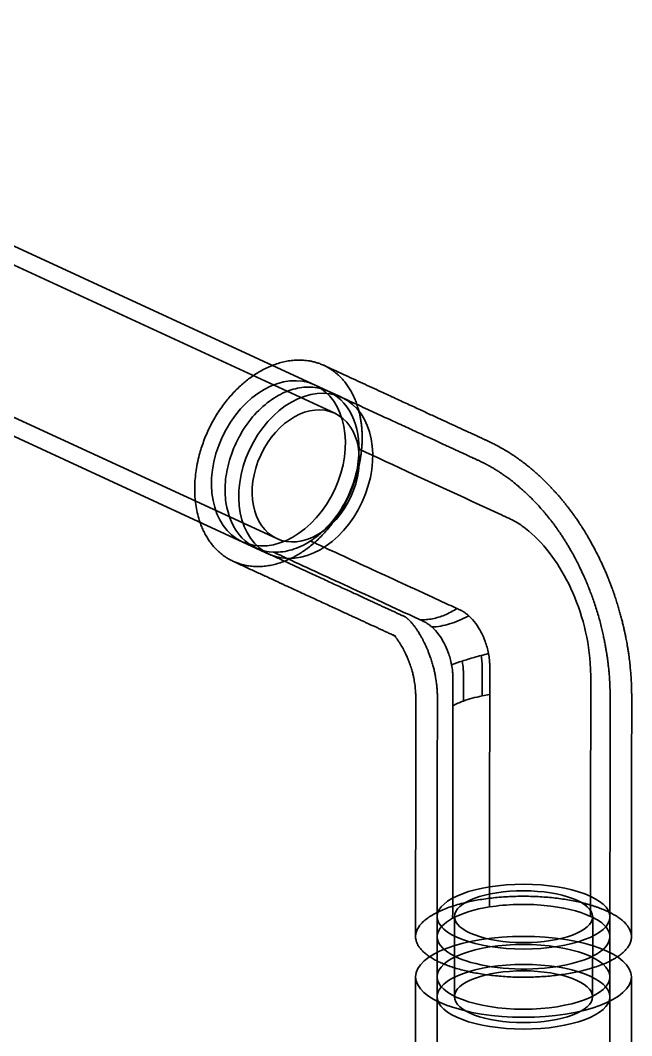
# Model space of a CAD drawing. Header units: millimetres. Extents: x 13 to 1054, y -1204 to 736.
# Drawn here: x 640 to 710.7, y -270.8 to -153.2 of the extents above; entities that cross this region are included whole.
import ezdxf

# ---------------------------------------------------------------- set-up
doc = ezdxf.new("R2010")
doc.units = ezdxf.units.MM
doc.layers.add('1', color=7, linetype='Continuous', true_color=0xffffff)

msp = doc.modelspace()

# ---------------------------------------------------------------- linework, layer by layer
at = {"layer": '1', "color": 27, "linetype": 'Continuous', "lineweight": 35}
for p, q in [((677.2, -196.88), (582.5, -153.21)), ((676.36, -198.7), (581.67, -155.03)), ((574.96, -169.55), (669.66, -213.23)), ((574.13, -171.37), (668.82, -215.05)), ((675.62, -196.16), (674.04, -195.43)), ((665.66, -213.59), (667.24, -214.32)), ((688.23, -257), (688.22, -266.28)), ((690.23, -257.01), (690.22, -266.28)), ((706.22, -266.29), (706.23, -257.02)), ((708.22, -266.29), (708.23, -257.02))]:
    msp.add_line(p, q, dxfattribs=at)
at = {"layer": '1', "color": 53, "linetype": 'Continuous', "lineweight": 35}
for p, q in [((685.72, -263.96), (685.71, -277.86)), ((688.22, -263.96), (688.19, -305.68)), ((708.19, -305.69), (708.22, -263.97)), ((710.71, -277.88), (710.72, -263.97))]:
    msp.add_line(p, q, dxfattribs=at)
at = {"layer": '1', "color": 27, "linetype": 'Continuous', "lineweight": 35}
for centre, major_axis, ratio in [((669.85, -204.51), (-4.19, -9.08), 0.718822), ((673.01, -205.97), (-4.19, -9.08), 0.718822), ((673.01, -205.97), (3.35, 7.26), 0.718822), ((698.23, -257.01), (-10, 0.01), 0.374927), ((698.23, -257.01), (8, -0.01), 0.374927), ((698.22, -266.28), (-10, 0.01), 0.374927), ((698.22, -266.28), (8, -0.01), 0.374927)]:
    msp.add_ellipse(centre, major_axis=major_axis, ratio=ratio, dxfattribs=at)
at = {"layer": '1', "color": 53, "linetype": 'Continuous', "lineweight": 35}
for major_axis in [(-12.5, 0.01), (-10, 0.01)]:
    msp.add_ellipse((698.22, -263.97), major_axis=major_axis, ratio=0.374927, dxfattribs=at)
at = {"layer": '1', "color": 27, "linetype": 'Continuous', "lineweight": 35}
for points in [[(679.54, -201.56), (679.54, -205.65), (677.82, -211.62), (673.27, -215.05), (666.41, -217.14), (661.86, -216.48), (660.15, -211.56), (660.16, -203.37), (661.88, -197.4), (666.43, -193.97), (673.29, -191.88), (677.84, -192.54), (679.55, -197.46), (679.54, -201.56)], [(707.92, -256.38), (710.71, -257.66), (712.7, -259.9), (709.55, -261.93), (702.69, -264.01), (696.74, -264.76), (691.32, -263.57), (685.74, -261), (683.75, -258.76), (686.91, -256.73), (693.76, -254.65), (699.71, -253.9), (705.13, -255.09), (707.92, -256.38)]]:
    msp.add_rational_spline(points, [1.01661171379, 1.01661171379, 0.958470715535, 1.01661171379, 1.01661171379, 0.958470715535, 1.01661171379, 1.01661171379, 0.958470715535, 1.01661171379, 1.01661171379, 0.958470715535, 1.01661171379, 1.01661171379], degree=4, knots=[0, 0, 0, 0, 0, 0.25, 0.25, 0.25, 0.5, 0.5, 0.5, 0.75, 0.75, 0.75, 1, 1, 1, 1, 1], dxfattribs=at)
for points, knots in [([(710.73, -259.34), (710.73, -258.8), (710.73, -257.74), (710.73, -256.16), (710.73, -254.62), (710.73, -253.13), (710.73, -251.68), (710.73, -250.29), (710.74, -248.96), (710.74, -247.68), (710.74, -246.45), (710.74, -245.26), (710.74, -244.11), (710.74, -243.03), (710.74, -242.01), (710.74, -241.04), (710.74, -240.14), (710.74, -239.29), (710.74, -238.51), (710.74, -237.78), (710.74, -237.11), (710.74, -236.51), (710.74, -235.99), (710.75, -235.56), (710.75, -235.21), (710.75, -234.89), (710.75, -234.6), (710.75, -234.19), (710.75, -233.62), (710.75, -233.02), (710.75, -232.55), (710.75, -232.22), (710.75, -231.9), (710.75, -231.63), (710.75, -231.4), (710.75, -231.22), (710.74, -231.03), (710.74, -230.81), (710.73, -230.55), (710.72, -230.24), (710.71, -229.9), (710.69, -229.46), (710.65, -228.9), (710.59, -228.23), (710.52, -227.5), (710.43, -226.84), (710.35, -226.28), (710.28, -225.83), (710.21, -225.43), (710.15, -225.08), (710.09, -224.78), (710.04, -224.53), (710, -224.33), (709.97, -224.18), (709.94, -224.06), (709.91, -223.92), (709.87, -223.74), (709.82, -223.51), (709.74, -223.18), (709.64, -222.75), (709.5, -222.23), (709.35, -221.68), (709.18, -221.11), (709, -220.52), (708.83, -219.99), (708.69, -219.56), (708.57, -219.24), (708.47, -218.96), (708.38, -218.71), (708.3, -218.5), (708.22, -218.3), (708.13, -218.07), (708.01, -217.77), (707.86, -217.39), (707.68, -216.97), (707.48, -216.53), (707.22, -215.94), (706.87, -215.21), (706.44, -214.38), (706.01, -213.59), (705.67, -212.99), (705.4, -212.55), (705.24, -212.29), (705.1, -212.06), (704.98, -211.88), (704.88, -211.72), (704.78, -211.57), (704.67, -211.41), (704.54, -211.2), (704.38, -210.97), (704.19, -210.7), (703.97, -210.39), (703.71, -210.04), (703.43, -209.67), (703.15, -209.31), (702.89, -208.99), (702.65, -208.7), (702.43, -208.43), (702.2, -208.16), (701.95, -207.89), (701.69, -207.6), (701.39, -207.28), (701.07, -206.95), (700.75, -206.63), (700.45, -206.34), (700.15, -206.05), (699.83, -205.77), (699.55, -205.51), (699.29, -205.29), (699.04, -205.08), (698.77, -204.85), (698.48, -204.62), (698.2, -204.41), (697.96, -204.23), (697.77, -204.09), (697.62, -203.98), (697.45, -203.86), (697.27, -203.74), (697.1, -203.62), (696.95, -203.52), (696.8, -203.42), (696.64, -203.32), (696.47, -203.21), (696.29, -203.1), (696.15, -203.02), (696.04, -202.95), (695.94, -202.89), (695.82, -202.82), (695.68, -202.75), (695.54, -202.67), (695.41, -202.59), (695.3, -202.53), (695.18, -202.47), (695.05, -202.4), (694.88, -202.31), (694.7, -202.22), (694.52, -202.13), (694.37, -202.06), (694.21, -201.98), (694.06, -201.91), (693.91, -201.84), (693.73, -201.76), (693.53, -201.66), (693.31, -201.57), (693.12, -201.48), (692.96, -201.4), (692.8, -201.33), (692.64, -201.25), (692.44, -201.16), (692.2, -201.05), (691.92, -200.92), (691.61, -200.78), (691.26, -200.62), (690.87, -200.44), (690.44, -200.24), (689.98, -200.03), (689.49, -199.8), (688.96, -199.56), (688.39, -199.3), (687.78, -199.02), (687.13, -198.72), (686.45, -198.4), (685.73, -198.07), (684.98, -197.72), (684.21, -197.37), (683.4, -197), (682.57, -196.61), (681.66, -196.19), (680.66, -195.73), (679.58, -195.23), (678.48, -194.72), (677.36, -194.21), (676.22, -193.68), (675.47, -193.33), (675.09, -193.16)], [0, 0, 0, 0, 0.017938, 0.035503, 0.052645, 0.069323, 0.0855, 0.100868, 0.115696, 0.129961, 0.143643, 0.156989, 0.169699, 0.181762, 0.19317, 0.203917, 0.213998, 0.223414, 0.232149, 0.240227, 0.247648, 0.254413, 0.260522, 0.264862, 0.268796, 0.272324, 0.275445, 0.278349, 0.286109, 0.294609, 0.298154, 0.301823, 0.305537, 0.308685, 0.310956, 0.312861, 0.314676, 0.317017, 0.31986, 0.323143, 0.326788, 0.330673, 0.337241, 0.344363, 0.352023, 0.360212, 0.365126, 0.369919, 0.374162, 0.377862, 0.381026, 0.38366, 0.385768, 0.387244, 0.388352, 0.38978, 0.391704, 0.394122, 0.397028, 0.402273, 0.407825, 0.413682, 0.419841, 0.426301, 0.432848, 0.436809, 0.440356, 0.443493, 0.446222, 0.448545, 0.450501, 0.452635, 0.456218, 0.460495, 0.465391, 0.470415, 0.475475, 0.485516, 0.495667, 0.504845, 0.513986, 0.51757, 0.520938, 0.523788, 0.526118, 0.527958, 0.529624, 0.531752, 0.534352, 0.537427, 0.540906, 0.544723, 0.549609, 0.554809, 0.559831, 0.564333, 0.56825, 0.571851, 0.575846, 0.579694, 0.583789, 0.588543, 0.594216, 0.598855, 0.603343, 0.608179, 0.612539, 0.617429, 0.620847, 0.624144, 0.628335, 0.632515, 0.63644, 0.640128, 0.642157, 0.644206, 0.646457, 0.648936, 0.651343, 0.653367, 0.655116, 0.657166, 0.659542, 0.661992, 0.663949, 0.665178, 0.666286, 0.667755, 0.669604, 0.671574, 0.673185, 0.674601, 0.675947, 0.677658, 0.679731, 0.682426, 0.684618, 0.686569, 0.68877, 0.691065, 0.693317, 0.695485, 0.699144, 0.702408, 0.705276, 0.707908, 0.710169, 0.712844, 0.716125, 0.720017, 0.724523, 0.729648, 0.735394, 0.741763, 0.748756, 0.75623, 0.764298, 0.772958, 0.782206, 0.792221, 0.80283, 0.814025, 0.825792, 0.838113, 0.850734, 0.863848, 0.877426, 0.891438, 0.908631, 0.926312, 0.944395, 0.962783, 0.981361, 1, 1, 1, 1]), ([(669.29, -214.8), (667.93, -214.75), (666.59, -214.18), (664.61, -212.08), (663.99, -210.58), (663.66, -208.27), (663.65, -207.52), (663.77, -205.89), (663.93, -205.02), (664.7, -202.37), (665.65, -200.56), (668.07, -197.72), (669.51, -196.71), (671.49, -195.92), (672.13, -195.76), (673.48, -195.64), (674.16, -195.69), (676.14, -196.23), (677.32, -197.15), (678.84, -199.73), (679.19, -201.34), (679.18, -202.88)], [0, 0, 0, 0, 0.125, 0.125, 0.25, 0.25, 0.3125, 0.3125, 0.375, 0.375, 0.5, 0.5, 0.625, 0.625, 0.6875, 0.6875, 0.75, 0.75, 0.875, 0.875, 1, 1, 1, 1]), ([(708.23, -259.33), (708.23, -258.83), (708.23, -257.7), (708.23, -255.96), (708.23, -254.11), (708.23, -252.31), (708.23, -250.56), (708.24, -248.91), (708.24, -247.34), (708.24, -245.87), (708.24, -244.46), (708.24, -243.11), (708.24, -241.85), (708.24, -240.7), (708.24, -239.64), (708.24, -238.64), (708.24, -237.68), (708.24, -236.78), (708.24, -235.94), (708.24, -235.12), (708.25, -234.34), (708.25, -233.59), (708.25, -232.91), (708.25, -232.29), (708.25, -231.8), (708.25, -231.4), (708.24, -231.06), (708.24, -230.7), (708.23, -230.33), (708.21, -229.97), (708.19, -229.63), (708.17, -229.21), (708.13, -228.72), (708.07, -228.17), (708.02, -227.68), (707.96, -227.24), (707.9, -226.84), (707.84, -226.44), (707.77, -226.02), (707.69, -225.55), (707.59, -225.03), (707.47, -224.47), (707.34, -223.86), (707.18, -223.21), (706.99, -222.51), (706.78, -221.79), (706.55, -221.06), (706.32, -220.36), (706.08, -219.7), (705.84, -219.07), (705.6, -218.48), (705.37, -217.93), (705.14, -217.42), (704.92, -216.94), (704.69, -216.46), (704.43, -215.93), (704.12, -215.34), (703.77, -214.7), (703.44, -214.14), (703.17, -213.69), (702.96, -213.36), (702.78, -213.08), (702.63, -212.85), (702.51, -212.66), (702.42, -212.53), (702.35, -212.43), (702.28, -212.33), (702.18, -212.19), (702.06, -212.02), (701.93, -211.84), (701.74, -211.58), (701.52, -211.28), (701.28, -210.97), (701.09, -210.74), (700.94, -210.55), (700.77, -210.34), (700.58, -210.11), (700.27, -209.76), (699.88, -209.32), (699.41, -208.82), (698.95, -208.37), (698.53, -207.96), (698.1, -207.57), (697.65, -207.18), (697.23, -206.83), (696.81, -206.5), (696.41, -206.19), (695.97, -205.88), (695.56, -205.6), (695.17, -205.34), (694.76, -205.1), (694.43, -204.91), (694.2, -204.78), (694.09, -204.72), (693.99, -204.67), (693.88, -204.61), (693.75, -204.54), (693.61, -204.47), (693.46, -204.4), (693.33, -204.34), (693.2, -204.27), (693.05, -204.2), (692.9, -204.13), (692.75, -204.06), (692.62, -204), (692.5, -203.94), (692.39, -203.89), (692.24, -203.82), (692.05, -203.74), (691.81, -203.63), (691.52, -203.49), (691.19, -203.34), (690.8, -203.16), (690.38, -202.96), (689.9, -202.74), (689.37, -202.5), (688.8, -202.24), (688.18, -201.95), (687.51, -201.64), (686.8, -201.32), (686.05, -200.97), (685.25, -200.6), (684.42, -200.22), (683.56, -199.82), (682.64, -199.4), (681.68, -198.96), (680.69, -198.5), (679.66, -198.02), (678.61, -197.54), (677.53, -197.04), (676.53, -196.58), (675.89, -196.28), (675.62, -196.16)], [0, 0, 0, 0, 0.017629, 0.039914, 0.061683, 0.082864, 0.103397, 0.123229, 0.141247, 0.158572, 0.175178, 0.191045, 0.206157, 0.219229, 0.23166, 0.243454, 0.254615, 0.265147, 0.275051, 0.28433, 0.293815, 0.302541, 0.310508, 0.317728, 0.32431, 0.32764, 0.331649, 0.33601, 0.34026, 0.34435, 0.348287, 0.352078, 0.35866, 0.36479, 0.370489, 0.375226, 0.379643, 0.383821, 0.388468, 0.393753, 0.399667, 0.405889, 0.412667, 0.419994, 0.427861, 0.436264, 0.444755, 0.452792, 0.460383, 0.467869, 0.474884, 0.481436, 0.487531, 0.493176, 0.498741, 0.505375, 0.512731, 0.520808, 0.529611, 0.534453, 0.538836, 0.542609, 0.54577, 0.548319, 0.550255, 0.551157, 0.552499, 0.55438, 0.556799, 0.559537, 0.562146, 0.567728, 0.572503, 0.575394, 0.577979, 0.581, 0.584568, 0.588446, 0.597095, 0.605292, 0.612381, 0.619679, 0.625943, 0.633099, 0.640937, 0.645579, 0.652248, 0.65895, 0.664601, 0.670018, 0.675536, 0.681709, 0.68341, 0.68497, 0.686383, 0.687723, 0.689478, 0.69168, 0.693868, 0.695669, 0.697096, 0.699739, 0.702062, 0.704055, 0.706374, 0.708272, 0.710034, 0.712367, 0.715754, 0.71993, 0.724903, 0.730683, 0.737277, 0.744691, 0.752927, 0.761986, 0.771897, 0.782622, 0.794153, 0.806483, 0.819597, 0.833224, 0.84757, 0.862608, 0.878306, 0.894961, 0.91221, 0.929993, 0.948239, 0.966866, 0.985781, 1, 1, 1, 1]), ([(679.18, -202.88), (679.18, -203.76), (679.07, -204.74), (678.58, -206.76), (678.2, -207.8), (677.18, -209.78), (676.54, -210.72), (675.48, -211.92), (675.1, -212.29), (674.53, -212.79), (674.34, -212.94), (674.05, -213.16), (673.9, -213.27), (673.75, -213.37), (673.65, -213.44), (673.62, -213.46), (673.56, -213.5)], [0, 0, 0, 0, 0.25, 0.25, 0.5, 0.5, 0.75, 0.75, 0.875, 0.875, 0.9375, 0.9375, 0.96875, 0.984375, 0.984375, 1, 1, 1, 1]), ([(679.18, -202.88), (683.12, -204.69), (687.72, -206.81), (693.42, -209.44), (694.56, -209.97), (696.23, -210.74), (696.79, -210.98), (697.84, -211.59), (698.34, -211.95), (700.77, -213.96), (702.42, -216.24), (704.34, -220.37), (704.87, -221.86), (705.67, -225), (705.92, -226.67), (706.02, -229.14), (706, -229.95), (706, -231.58), (706, -234.02), (706, -236.43), (705.99, -244.5), (705.99, -251), (705.98, -256.97)], [0, 0, 0, 0, 0.25, 0.25, 0.3125, 0.3125, 0.34375, 0.34375, 0.375, 0.375, 0.5, 0.5, 0.5625, 0.5625, 0.625, 0.625, 0.65625, 0.65625, 0.6875, 0.75, 0.75, 1, 1, 1, 1]), ([(673.56, -213.5), (672.83, -213.97), (672.11, -214.3), (670.74, -214.72), (670.01, -214.83), (669.29, -214.8)], [0, 0, 0, 0, 0.5, 0.5, 1, 1, 1, 1]), ([(667.24, -214.32), (667.57, -214.47), (668.3, -214.81), (669.45, -215.34), (670.66, -215.89), (671.84, -216.44), (672.9, -216.93), (673.85, -217.37), (674.69, -217.75), (675.49, -218.12), (676.26, -218.48), (677.01, -218.83), (677.74, -219.16), (678.44, -219.48), (679.1, -219.79), (679.71, -220.07), (680.29, -220.34), (680.8, -220.57), (681.27, -220.79), (681.69, -220.98), (682.07, -221.16), (682.41, -221.32), (682.71, -221.45), (682.97, -221.57), (683.19, -221.67), (683.38, -221.76), (683.56, -221.85), (683.74, -221.93), (683.91, -222.01), (684.07, -222.08), (684.22, -222.15), (684.36, -222.22), (684.48, -222.27), (684.54, -222.3), (684.57, -222.31), (684.58, -222.32), (684.58, -222.31), (684.57, -222.31), (684.55, -222.3), (684.5, -222.27), (684.48, -222.26), (684.5, -222.27), (684.51, -222.28), (684.55, -222.31), (684.6, -222.34), (684.64, -222.37), (684.7, -222.41), (684.75, -222.46), (684.8, -222.5), (684.85, -222.55), (684.91, -222.6), (684.96, -222.65), (685.01, -222.7), (685.06, -222.75), (685.14, -222.83), (685.23, -222.93), (685.34, -223.06), (685.45, -223.19), (685.57, -223.34), (685.68, -223.49), (685.79, -223.65), (685.9, -223.82), (686.02, -224), (686.16, -224.21), (686.28, -224.42), (686.38, -224.61), (686.47, -224.76), (686.55, -224.9), (686.6, -225.01), (686.64, -225.1), (686.68, -225.17), (686.73, -225.27), (686.8, -225.4), (686.89, -225.59), (687, -225.85), (687.14, -226.16), (687.28, -226.53), (687.45, -226.99), (687.62, -227.5), (687.77, -228.02), (687.89, -228.51), (687.98, -228.95), (688.05, -229.33), (688.1, -229.66), (688.14, -229.94), (688.17, -230.19), (688.19, -230.41), (688.21, -230.61), (688.22, -230.78), (688.23, -230.91), (688.24, -231.03), (688.24, -231.13), (688.25, -231.23), (688.25, -231.33), (688.25, -231.46), (688.25, -231.63), (688.25, -231.9), (688.25, -232.27), (688.25, -232.73), (688.25, -233.27), (688.25, -233.87), (688.25, -234.53), (688.25, -235.26), (688.25, -236.03), (688.24, -236.87), (688.24, -237.76), (688.24, -238.73), (688.24, -239.81), (688.24, -240.98), (688.24, -242.22), (688.24, -243.53), (688.24, -244.91), (688.24, -246.35), (688.24, -247.85), (688.24, -249.42), (688.23, -251.05), (688.23, -252.72), (688.23, -254.42), (688.23, -256.17), (688.23, -257.8), (688.23, -258.86), (688.23, -259.32)], [0, 0, 0, 0, 0.021414, 0.04872, 0.075479, 0.101518, 0.126689, 0.145779, 0.164207, 0.181933, 0.19892, 0.215138, 0.231473, 0.246894, 0.261383, 0.274928, 0.287519, 0.299151, 0.309238, 0.318469, 0.326845, 0.334367, 0.341038, 0.346573, 0.351351, 0.355387, 0.359264, 0.363286, 0.367446, 0.370651, 0.373924, 0.377259, 0.380527, 0.381988, 0.383313, 0.384223, 0.385597, 0.387521, 0.390535, 0.392796, 0.394923, 0.397108, 0.400087, 0.403164, 0.406475, 0.410157, 0.41406, 0.417815, 0.420298, 0.422923, 0.426165, 0.428884, 0.430587, 0.432757, 0.43577, 0.439661, 0.443313, 0.447677, 0.45169, 0.455232, 0.458702, 0.462348, 0.466108, 0.470089, 0.474659, 0.477492, 0.480485, 0.483033, 0.484938, 0.486195, 0.487314, 0.488791, 0.49067, 0.493889, 0.497879, 0.502659, 0.508252, 0.514685, 0.522952, 0.530589, 0.537566, 0.543854, 0.549427, 0.554253, 0.558277, 0.561713, 0.565521, 0.568615, 0.57114, 0.573119, 0.574669, 0.576467, 0.577725, 0.579238, 0.581138, 0.583663, 0.586952, 0.593209, 0.60026, 0.60808, 0.6173, 0.627351, 0.638231, 0.649937, 0.66247, 0.675831, 0.690024, 0.706607, 0.724221, 0.742875, 0.762555, 0.783246, 0.804923, 0.827556, 0.851106, 0.87553, 0.900772, 0.926297, 0.952479, 0.979236, 1, 1, 1, 1]), ([(675.13, -214.23), (677.5, -215.32), (680.05, -216.5), (683.97, -218.3), (685.29, -218.91), (687.26, -219.82), (687.92, -220.13), (689.23, -220.73), (689.89, -221.03), (690.52, -221.32)], [0, 0, 0, 0, 0.5, 0.5, 0.75, 0.75, 0.875, 0.875, 1, 1, 1, 1]), ([(664.62, -215.86), (665.03, -216.05), (665.85, -216.43), (667.08, -217), (668.3, -217.56), (669.48, -218.1), (670.55, -218.6), (671.51, -219.04), (672.36, -219.43), (673.18, -219.81), (673.96, -220.17), (674.73, -220.53), (675.47, -220.87), (676.19, -221.2), (676.86, -221.51), (677.49, -221.8), (678.08, -222.07), (678.61, -222.32), (679.1, -222.54), (679.53, -222.74), (679.92, -222.92), (680.27, -223.08), (680.57, -223.22), (680.81, -223.33), (681.01, -223.42), (681.19, -223.5), (681.36, -223.58), (681.53, -223.66), (681.72, -223.75), (681.97, -223.87), (682.3, -224.02), (682.64, -224.18), (682.93, -224.31), (683.11, -224.39), (683.25, -224.46), (683.34, -224.5), (683.41, -224.53), (683.43, -224.54), (683.42, -224.53), (683.39, -224.51), (683.33, -224.48), (683.26, -224.45), (683.21, -224.42), (683.17, -224.39), (683.14, -224.37), (683.13, -224.36), (683.13, -224.37), (683.15, -224.38), (683.18, -224.41), (683.2, -224.43), (683.23, -224.46), (683.28, -224.5), (683.33, -224.56), (683.4, -224.63), (683.46, -224.72), (683.54, -224.81), (683.63, -224.93), (683.72, -225.05), (683.81, -225.18), (683.9, -225.33), (683.99, -225.47), (684.07, -225.6), (684.16, -225.75), (684.27, -225.94), (684.39, -226.18), (684.53, -226.45), (684.65, -226.71), (684.75, -226.93), (684.82, -227.12), (684.88, -227.26), (684.93, -227.38), (684.98, -227.5), (685.03, -227.66), (685.11, -227.87), (685.2, -228.14), (685.28, -228.43), (685.36, -228.69), (685.42, -228.93), (685.47, -229.15), (685.52, -229.41), (685.58, -229.71), (685.64, -230.07), (685.68, -230.43), (685.71, -230.75), (685.73, -231), (685.74, -231.2), (685.75, -231.34), (685.75, -231.48), (685.75, -231.61), (685.75, -231.78), (685.75, -232.01), (685.75, -232.28), (685.75, -232.54), (685.75, -232.8), (685.75, -233.1), (685.75, -233.45), (685.75, -233.85), (685.75, -234.31), (685.75, -234.86), (685.75, -235.48), (685.74, -236.16), (685.74, -236.9), (685.74, -237.7), (685.74, -238.55), (685.74, -239.44), (685.74, -240.37), (685.74, -241.35), (685.74, -242.39), (685.74, -243.5), (685.74, -244.7), (685.74, -245.98), (685.74, -247.32), (685.74, -248.71), (685.73, -250.16), (685.73, -251.75), (685.73, -253.5), (685.73, -255.39), (685.73, -257.34), (685.73, -258.65), (685.73, -259.32)], [0, 0, 0, 0, 0.027023, 0.053879, 0.080338, 0.106203, 0.131306, 0.150403, 0.168884, 0.186698, 0.203803, 0.220164, 0.236669, 0.252274, 0.266956, 0.280698, 0.293485, 0.30531, 0.31557, 0.324966, 0.333496, 0.34116, 0.347957, 0.35284, 0.357154, 0.3609, 0.364418, 0.368213, 0.37229, 0.376647, 0.384943, 0.394078, 0.398939, 0.403729, 0.406755, 0.40963, 0.412095, 0.413592, 0.414971, 0.416635, 0.418858, 0.421505, 0.423981, 0.426268, 0.430579, 0.434816, 0.442472, 0.450092, 0.452822, 0.455479, 0.458232, 0.461439, 0.464988, 0.468689, 0.472008, 0.475189, 0.479203, 0.48249, 0.485502, 0.489252, 0.492095, 0.494598, 0.497331, 0.500818, 0.505084, 0.51016, 0.514314, 0.5179, 0.520809, 0.523026, 0.524562, 0.526244, 0.528494, 0.531321, 0.535821, 0.540045, 0.543789, 0.547044, 0.550087, 0.553298, 0.558447, 0.563865, 0.569424, 0.574942, 0.578665, 0.581978, 0.584855, 0.587312, 0.588993, 0.590692, 0.594977, 0.59941, 0.60286, 0.60657, 0.611, 0.616166, 0.622066, 0.628695, 0.636982, 0.646179, 0.656281, 0.667289, 0.679201, 0.692021, 0.704945, 0.718686, 0.733253, 0.748646, 0.764856, 0.782931, 0.801897, 0.821734, 0.842414, 0.863908, 0.886175, 0.913351, 0.941453, 0.970376, 1, 1, 1, 1]), ([(670.87, -215.53), (673.23, -216.62), (675.79, -217.8), (679.7, -219.6), (681.02, -220.21), (682.99, -221.12), (683.65, -221.43), (684.96, -222.03), (685.62, -222.33), (686.25, -222.62)], [0, 0, 0, 0, 0.5, 0.5, 0.75, 0.75, 0.875, 0.875, 1, 1, 1, 1]), ([(690.52, -221.32), (690.28, -221.48), (690.03, -221.62), (689.56, -221.87), (689.31, -221.99), (688.85, -222.18), (688.62, -222.26), (688.15, -222.4), (687.92, -222.46), (687.46, -222.55), (687.21, -222.59), (686.74, -222.63), (686.49, -222.63), (686.25, -222.62)], [0, 0, 0, 0, 0.166667, 0.166667, 0.333333, 0.333333, 0.5, 0.5, 0.666667, 0.666667, 0.833333, 0.833333, 1, 1, 1, 1]), ([(691.88, -222.16), (691.1, -222.58), (690.35, -222.9), (688.98, -223.32), (688.28, -223.44), (687.61, -223.46)], [0, 0, 0, 0, 0.5, 0.5, 1, 1, 1, 1]), ([(690.52, -221.32), (690.66, -221.39), (690.82, -221.46), (690.96, -221.53), (691, -221.54), (691.08, -221.59), (691.15, -221.63), (691.22, -221.67), (691.21, -221.66), (691.23, -221.68), (691.25, -221.69), (691.28, -221.71), (691.31, -221.73), (691.48, -221.84), (691.68, -221.98), (691.88, -222.16)], [0, 0, 0, 0, 0.125, 0.125, 0.1875, 0.1875, 0.25, 0.25, 0.3125, 0.3125, 0.375, 0.375, 0.5, 0.5, 1, 1, 1, 1]), ([(691.88, -222.16), (692.18, -222.41), (692.45, -222.73), (692.93, -223.38), (693.13, -223.72), (693.46, -224.35), (693.62, -224.71), (693.94, -225.55), (694.07, -226.03), (694.17, -226.53)], [0, 0, 0, 0, 0.25, 0.25, 0.5, 0.5, 0.75, 0.75, 1, 1, 1, 1]), ([(686.25, -222.62), (686.47, -222.73), (686.87, -222.92), (686.94, -222.96), (686.97, -222.98), (687.02, -223.01), (687.05, -223.03), (687.14, -223.09), (687.24, -223.16), (687.4, -223.28), (687.52, -223.37), (687.61, -223.46)], [0, 0, 0, 0, 0.25, 0.25, 0.375, 0.375, 0.5, 0.5, 0.75, 0.75, 1, 1, 1, 1]), ([(687.61, -223.46), (687.91, -223.71), (688.18, -224.03), (688.66, -224.68), (688.86, -225.02), (689.19, -225.65), (689.36, -226.01), (689.67, -226.85), (689.81, -227.33), (689.9, -227.83)], [0, 0, 0, 0, 0.25, 0.25, 0.5, 0.5, 0.75, 0.75, 1, 1, 1, 1]), ([(693.31, -226.76), (693.04, -226.83), (692.77, -226.91), (692.28, -227.05), (692.04, -227.13), (691.57, -227.27), (691.35, -227.34), (691.13, -227.41)], [0, 0, 0, 0, 0.333333, 0.333333, 0.666667, 0.666667, 1, 1, 1, 1]), ([(693.31, -226.76), (693.36, -227.01), (693.39, -227.26), (693.43, -227.64), (693.44, -227.79), (693.44, -227.85), (693.45, -227.97), (693.45, -228.09), (693.45, -228.13), (693.45, -228.28), (693.45, -228.44), (693.45, -228.91), (693.45, -229.22), (693.45, -230.18), (693.45, -230.81), (693.45, -231.44)], [0, 0, 0, 0, 0.25, 0.25, 0.5, 0.5, 0.53125, 0.53125, 0.5625, 0.5625, 0.625, 0.625, 0.75, 0.75, 1, 1, 1, 1]), ([(694.17, -226.53), (694.21, -226.79), (694.25, -227.05), (694.29, -227.45), (694.3, -227.61), (694.31, -227.72), (694.31, -227.81), (694.31, -227.93), (694.31, -227.97), (694.31, -228.13), (694.31, -228.29), (694.31, -228.75), (694.31, -229.07), (694.31, -230.02), (694.31, -230.65), (694.31, -231.28)], [0, 0, 0, 0, 0.25, 0.25, 0.5, 0.5, 0.53125, 0.53125, 0.5625, 0.5625, 0.625, 0.625, 0.75, 0.75, 1, 1, 1, 1]), ([(689.9, -227.83), (689.95, -228.09), (689.98, -228.35), (690.02, -228.75), (690.03, -228.91), (690.04, -229.02), (690.04, -229.11), (690.04, -229.23), (690.04, -229.27), (690.05, -229.43), (690.04, -229.59), (690.04, -230.05), (690.04, -230.37), (690.04, -231.32), (690.04, -231.95), (690.04, -232.58)], [0, 0, 0, 0, 0.25, 0.25, 0.5, 0.5, 0.53125, 0.53125, 0.5625, 0.5625, 0.625, 0.625, 0.75, 0.75, 1, 1, 1, 1]), ([(691.13, -227.41), (691.18, -227.69), (691.22, -228.08), (691.24, -228.28), (691.24, -228.34), (691.25, -228.38), (691.25, -228.4), (691.25, -228.41), (691.25, -228.42), (691.25, -228.43), (691.26, -228.51), (691.26, -228.6), (691.26, -228.66), (691.26, -228.72), (691.26, -228.75), (691.26, -228.82), (691.26, -228.87), (691.26, -228.98), (691.26, -229.1), (691.26, -229.3), (691.26, -229.41), (691.26, -230.34), (691.26, -231.21), (691.26, -232.04)], [0, 0, 0, 0, 0.333333, 0.333333, 0.416667, 0.416667, 0.458333, 0.458333, 0.5, 0.5, 0.520833, 0.520833, 0.541667, 0.541667, 0.5625, 0.5625, 0.583333, 0.583333, 0.625, 0.625, 0.666667, 0.666667, 1, 1, 1, 1]), ([(694.31, -231.28), (694.31, -233.38), (694.31, -235.46), (694.3, -239.63), (694.3, -241.72), (694.3, -247.94), (694.3, -252.03), (694.29, -255.88)], [0, 0, 0, 0, 0.25, 0.25, 0.5, 0.5, 1, 1, 1, 1]), ([(690.04, -232.58), (690.04, -234.68), (690.04, -236.76), (690.04, -240.93), (690.03, -243.02), (690.03, -249.24), (690.03, -253.33), (690.02, -257.18)], [0, 0, 0, 0, 0.25, 0.25, 0.5, 0.5, 1, 1, 1, 1]), ([(694.29, -255.88), (696.29, -255.56), (698.51, -255.5), (702.71, -255.89), (704.61, -256.34), (705.98, -256.97)], [0, 0, 0, 0, 0.5, 0.5, 1, 1, 1, 1]), ([(705.98, -256.97), (706.57, -257.24), (707.05, -257.53), (707.78, -258.17), (708.03, -258.51), (708.38, -259.54), (708.1, -260.25), (706.58, -261.51), (705.35, -262.06), (702.26, -262.83), (700.44, -263.05), (696.77, -263.1), (694.89, -262.93), (691.68, -262.24), (690.34, -261.73), (688.56, -260.51), (688.14, -259.81), (688.34, -258.43), (688.96, -257.75), (690.02, -257.18)], [0, 0, 0, 0, 0.0625, 0.0625, 0.125, 0.125, 0.25, 0.25, 0.375, 0.375, 0.5, 0.5, 0.625, 0.625, 0.75, 0.75, 0.875, 0.875, 1, 1, 1, 1])]:
    msp.add_open_spline(points, degree=3, knots=knots, dxfattribs=at)
for points in [[(673.56, -213.5), (674.07, -213.74), (674.6, -213.98), (675.13, -214.23)], [(669.29, -214.8), (669.8, -215.04), (670.33, -215.28), (670.87, -215.53)], [(694.17, -226.53), (693.87, -226.61), (693.59, -226.69), (693.31, -226.76)], [(691.13, -227.41), (690.69, -227.55), (690.27, -227.69), (689.9, -227.83)], [(693.45, -231.44), (692.62, -231.61), (691.92, -231.8), (691.26, -232.04)], [(694.31, -231.28), (694.01, -231.33), (693.73, -231.38), (693.45, -231.44)], [(691.26, -232.04), (690.82, -232.2), (690.41, -232.38), (690.04, -232.58)], [(690.02, -257.18), (691.09, -256.61), (692.58, -256.15), (694.29, -255.88)]]:
    msp.add_open_spline(points, degree=3, dxfattribs=at)

doc.saveas('drawing.dxf')
